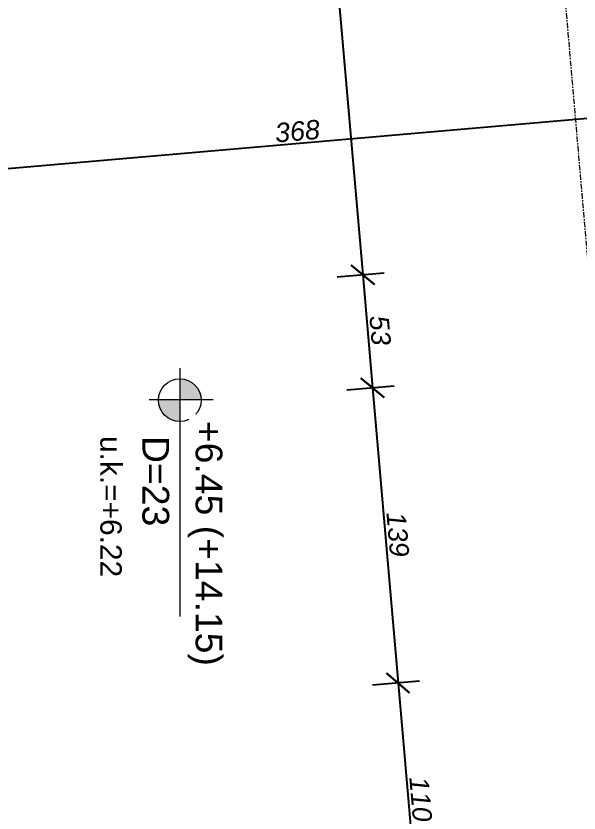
# Model space of a CAD drawing. Header units: millimetres. Extents: x -9331 to 290327, y -149899 to 15728.
# Drawn here: x 129687.8 to 129951.1, y -45058.3 to -44685.7 of the extents above; entities that cross this region are included whole.
import ezdxf

# ---------------------------------------------------------------- set-up
doc = ezdxf.new("R2010")
doc.units = ezdxf.units.MM
doc.header["$LTSCALE"] = 2
doc.linetypes.add('Grid Line', pattern=[2.2225, 1.27, -0.3175, 0.3175, -0.3175])
for name, color, linetype, lineweight in [('ENG-Text', 122, 'Continuous', 9), ('ENG_Dim', 2, 'Continuous', 9), ('ENG_Grid', 11, 'Continuous', 9)]:
    doc.layers.add(name, color=color, linetype=linetype, lineweight=lineweight)
doc.styles.add('Arial_3', font='arial.ttf', dxfattribs={"height": 12.5})
doc.styles.add('Arial_4', font='arial.ttf', dxfattribs={"height": 10})
doc.styles.add('Arial_I', font='ariali.ttf', dxfattribs={"height": 9})
doc.dimstyles.new('Achbert_-_2_5mm_Arial', dxfattribs={"dimscale": 30.48, "dimtxt": 12.753242, "dimasz": 0.328084, "dimexe": 0.393701, "dimexo": 0.0625, "dimgap": 0.04101, "dimtad": 1, "dimdec": 0, "dimzin": 0, "dimdsep": 46, "dimtxsty": 'Arial_I', "dimblk1": 'OBLIQUE', "dimblk2": 'OBLIQUE', "dimsah": 1, "dimcen": 0.09, "dimazin": 0, "dimtfac": 1, "dimtdec": 4, "dimtix": 1, "dimtmove": 0, "dimatfit": 3, "dimfxl": 0.393701, "dimfxlon": 1, "dimtvp": 1, "dimtolj": 1, "dimtzin": 0, "dimarcsym": 2})
doc.dimstyles.new('Achbert_-_2_5mm_Arial_2', dxfattribs={"dimscale": 30.48, "dimtxt": 12.753242, "dimasz": 0.328084, "dimexe": 0.393701, "dimexo": 0.0625, "dimgap": 0.04101, "dimtad": 1, "dimdec": 0, "dimzin": 0, "dimdsep": 46, "dimtxsty": 'Arial_I', "dimblk1": 'OBLIQUE', "dimblk2": 'OBLIQUE', "dimsah": 1, "dimcen": 0.09, "dimazin": 0, "dimtfac": 1, "dimtdec": 4, "dimtix": 1, "dimtmove": 0, "dimatfit": 3, "dimfxl": 0.393701, "dimfxlon": 1, "dimtvp": 1, "dimtolj": 1, "dimtzin": 0, "dimarcsym": 2})

# ---------------------------------------------------------------- blocks, each defined once
blk = doc.blocks.new('D__SpotFilled_50 - D__SpotFilled_50-2851805-02')
at = {"layer": 'ENG-Text'}
h = blk.add_hatch(color=256, dxfattribs=at)
edge = h.paths.add_edge_path()
edge.add_line((-3.081, -1.2511), (-3.281, -1.2511))
edge.add_arc((-3.081, -1.2511), 0.2, 90, 180, ccw=False)
edge.add_line((-3.081, -1.0511), (-3.081, -1.2511))
h = blk.add_hatch(color=256, dxfattribs=at)
edge = h.paths.add_edge_path()
edge.add_line((-3.081, -1.2511), (-2.881, -1.2511))
edge.add_arc((-3.081, -1.2511), 0.2, -90, 0, ccw=False)
edge.add_line((-3.081, -1.4511), (-3.081, -1.2511))
for p, q in [((-3.0847, -0.9378), (-3.0847, -1.5378)), ((-3.381, -1.2511), (-1.0591, -1.2511))]:
    blk.add_line(p, q, dxfattribs=at)
blk.add_circle((-3.081, -1.2511), 0.2, dxfattribs=at)
blk = doc.blocks.new('_Oblique')
at = {"color": 0, "linetype": 'ByBlock', "lineweight": -2}
blk.add_line((-0.5, -0.5), (0.5, 0.5), dxfattribs=at)
blk = doc.blocks.new('*D6726')
at = {"layer": 'DEFPOINTS', "color": 0, "transparency": 16777216}
for p in [(130004.27, -44741.5), (129636.58, -44761.27), (129637.61, -44773.22)]:
    blk.add_point(p, dxfattribs=at)
at = {"layer": 'ENG_Dim', "color": 0, "lineweight": -2, "transparency": 16777216}
for p, q in [((130004.11, -44739.6), (130002.2, -44717.59)), ((130003.24, -44729.54), (129636.58, -44761.27)), ((129637.45, -44771.32), (129635.55, -44749.31))]:
    blk.add_line(p, q, dxfattribs=at)
at = {"layer": 'ENG_Dim', "color": 0, "lineweight": -2, "transparency": 16777216, "xscale": 9.999999999999998, "yscale": 9.999999999999998, "zscale": 9.999999999999998}
for p, rotation in [((130003.24, -44729.54), 4.944926326246284), ((129636.58, -44761.27), 184.9449263262463)]:
    blk.add_blockref('_Oblique', p, dxfattribs=dict(at, rotation=rotation))
at = {"layer": 'ENG_Dim', "color": 0, "transparency": 16777216, "insert": (129819.4, -44739.58), "char_height": 9, "width": 34.6103, "attachment_point": 5, "rotation": 4.9449, "style": 'Arial_I'}
blk.add_mtext('\\A1;368', dxfattribs=at)
blk = doc.blocks.new('*D6918')
at = {"layer": 'DEFPOINTS', "color": 0, "transparency": 16777216}
for p in [(129830.92, -44447.07), (129861.95, -44805.73), (129849.99, -44806.76)]:
    blk.add_point(p, dxfattribs=at)
at = {"layer": 'ENG_Dim', "color": 0, "lineweight": -2, "transparency": 16777216}
for p, q in [((129829.02, -44447.23), (129807.01, -44449.14)), ((129818.96, -44448.1), (129849.99, -44806.76)), ((129860.05, -44805.89), (129838.04, -44807.8))]:
    blk.add_line(p, q, dxfattribs=at)
at = {"layer": 'ENG_Dim', "color": 0, "lineweight": -2, "transparency": 16777216, "xscale": 9.999999999999998, "yscale": 9.999999999999998, "zscale": 9.999999999999998}
for p, rotation in [((129818.96, -44448.1), 94.94492632620626), ((129849.99, -44806.76), 274.9449263262063)]:
    blk.add_blockref('_Oblique', p, dxfattribs=dict(at, rotation=rotation))
at = {"layer": 'ENG_Dim', "color": 0, "transparency": 16777216, "insert": (129840.3, -44626.93), "char_height": 9, "width": 34.6103, "attachment_point": 5, "rotation": 274.9449, "style": 'Arial_I'}
blk.add_mtext('\\A1;360', dxfattribs=at)
blk = doc.blocks.new('*D6919')
at = {"layer": 'DEFPOINTS', "color": 0, "transparency": 16777216}
for p in [(129861.95, -44805.73), (129866.52, -44858.53), (129854.56, -44859.57)]:
    blk.add_point(p, dxfattribs=at)
at = {"layer": 'ENG_Dim', "color": 0, "lineweight": -2, "transparency": 16777216}
for p, q in [((129860.05, -44805.89), (129838.04, -44807.8)), ((129849.99, -44806.76), (129854.56, -44859.57)), ((129864.62, -44858.7), (129842.61, -44860.6))]:
    blk.add_line(p, q, dxfattribs=at)
at = {"layer": 'ENG_Dim', "color": 0, "lineweight": -2, "transparency": 16777216, "xscale": 9.999999999999998, "yscale": 9.999999999999998, "zscale": 9.999999999999998}
for p, rotation in [((129849.99, -44806.76), 94.94492632620626), ((129854.56, -44859.57), 274.9449263262063)]:
    blk.add_blockref('_Oblique', p, dxfattribs=dict(at, rotation=rotation))
at = {"layer": 'ENG_Dim', "color": 0, "transparency": 16777216, "insert": (129858.1, -44832.66), "char_height": 9, "width": 23.0736, "attachment_point": 5, "rotation": 274.9449, "style": 'Arial_I'}
blk.add_mtext('\\A1;53', dxfattribs=at)
blk = doc.blocks.new('*D6920')
at = {"layer": 'DEFPOINTS', "color": 0, "transparency": 16777216}
for p in [(129866.52, -44858.53), (129878.46, -44996.52), (129866.5, -44997.55)]:
    blk.add_point(p, dxfattribs=at)
at = {"layer": 'ENG_Dim', "color": 0, "lineweight": -2, "transparency": 16777216}
for p, q in [((129864.62, -44858.7), (129842.61, -44860.6)), ((129854.56, -44859.57), (129866.5, -44997.55)), ((129876.56, -44996.68), (129854.54, -44998.58))]:
    blk.add_line(p, q, dxfattribs=at)
at = {"layer": 'ENG_Dim', "color": 0, "lineweight": -2, "transparency": 16777216, "xscale": 9.999999999999998, "yscale": 9.999999999999998, "zscale": 9.999999999999998}
for p, rotation in [((129854.56, -44859.57), 94.94492632620626), ((129866.5, -44997.55), 274.9449263262063)]:
    blk.add_blockref('_Oblique', p, dxfattribs=dict(at, rotation=rotation))
at = {"layer": 'ENG_Dim', "color": 0, "transparency": 16777216, "insert": (129866.35, -44928.05), "char_height": 9, "width": 34.6103, "attachment_point": 5, "rotation": 274.9449, "style": 'Arial_I'}
blk.add_mtext('\\A1;139', dxfattribs=at)
blk = doc.blocks.new('*D6921')
at = {"layer": 'DEFPOINTS', "color": 0, "transparency": 16777216}
for p in [(129878.46, -44996.52), (129875.98, -45107.14), (129887.94, -45106.11)]:
    blk.add_point(p, dxfattribs=at)
at = {"layer": 'ENG_Dim', "color": 0, "lineweight": -2, "transparency": 16777216}
for p, q in [((129876.56, -44996.68), (129854.54, -44998.58)), ((129866.5, -44997.55), (129875.98, -45107.14)), ((129886.04, -45106.27), (129864.03, -45108.18))]:
    blk.add_line(p, q, dxfattribs=at)
at = {"layer": 'ENG_Dim', "color": 0, "lineweight": -2, "transparency": 16777216, "xscale": 9.999999999999998, "yscale": 9.999999999999998, "zscale": 9.999999999999998}
for p, rotation in [((129866.5, -44997.55), 94.94492632620626), ((129875.98, -45107.14), 274.9449263262063)]:
    blk.add_blockref('_Oblique', p, dxfattribs=dict(at, rotation=rotation))
at = {"layer": 'ENG_Dim', "color": 0, "transparency": 16777216, "insert": (129877.06, -45051.84), "char_height": 9, "width": 34.6103, "attachment_point": 5, "rotation": 274.9449, "style": 'Arial_I'}
blk.add_mtext('\\A1;110', dxfattribs=at)

msp = doc.modelspace()

# ---------------------------------------------------------------- linework, layer by layer
at = {"layer": 'ENG_Grid', "linetype": 'Grid Line'}
msp.add_line((129897.62, -44135.34), (130192.21, -47540.18), dxfattribs=at)

# ---------------------------------------------------------------- block references
at = {"layer": 'ENG-Text', "xscale": 49.99999999999998, "yscale": 49.99999999999998, "zscale": 49.99999999999998, "rotation": 270.0000000000001}
msp.add_blockref('D__SpotFilled_50 - D__SpotFilled_50-2851805-02', (129826.96, -45019.36), dxfattribs=at)

# ---------------------------------------------------------------- texts
at = {"layer": 'ENG-Text', "insert": (129737.26, -44882.05), "char_height": 10, "width": 81.7721, "attachment_point": 1, "rotation": 270, "style": 'Arial_4', "bg_fill": 3, "box_fill_scale": 1.25, "bg_fill_color": 256, "bg_fill_true_color": 13158600, "bg_fill_transparency": 0}
msp.add_mtext('u.k.=+6.22', dxfattribs=at)

# ---------------------------------------------------------------- dimensions: what is measured, and where the dimension line sits
at = {"layer": 'ENG_Dim'}
for base, p1, p2, angle, dimstyle, override, picture, middle in [((129849.99, -44806.76), (129830.92, -44447.07), (129861.95, -44805.73), 274.9449, 'Achbert_-_2_5mm_Arial_2', {"dimpost": '<>', "dimfxl": 360}, '*D6918', (129840.3, -44626.93)), ((129636.58, -44761.27), (130004.27, -44741.5), (129637.61, -44773.22), 4.9449, 'Achbert_-_2_5mm_Arial', {"dimpost": '<>', "dimfxl": 368.028324}, '*D6726', (129819.4, -44739.58)), ((129854.56, -44859.57), (129861.95, -44805.73), (129866.52, -44858.53), 274.9449, 'Achbert_-_2_5mm_Arial_2', {"dimpost": '<>', "dimfxl": 53}, '*D6919', (129858.1, -44832.66)), ((129866.5, -44997.55), (129866.52, -44858.53), (129878.46, -44996.52), 274.9449, 'Achbert_-_2_5mm_Arial_2', {"dimpost": '<>', "dimfxl": 138.5}, '*D6920', (129866.35, -44928.05)), ((129875.98, -45107.14), (129878.46, -44996.52), (129887.94, -45106.11), 274.9449, 'Achbert_-_2_5mm_Arial_2', {"dimpost": '<>', "dimfxl": 110}, '*D6921', (129877.06, -45051.84))]:
    dim = msp.add_linear_dim(base=base, p1=p1, p2=p2, angle=angle, dimstyle=dimstyle, override=override, dxfattribs=at)
    dim.commit()
    dim.dimension.update_dxf_attribs({"geometry": picture, "text_midpoint": middle})

# ---------------------------------------------------------------- next in the draw order: texts
at = {"layer": 'ENG-Text', "char_height": 12.5, "attachment_point": 1, "rotation": 270, "style": 'Arial_3', "bg_fill": 3, "box_fill_scale": 1.25, "bg_fill_color": 256, "bg_fill_true_color": 13158600, "bg_fill_transparency": 0}
for s, insert, width in [('+6.45 (+14.15)', (129784.34, -44874.99), 138.6919), ('D=23', (129759.44, -44882.05), 50.9072)]:
    msp.add_mtext(s, dxfattribs=dict(at, insert=insert, width=width))

doc.saveas('drawing.dxf')
